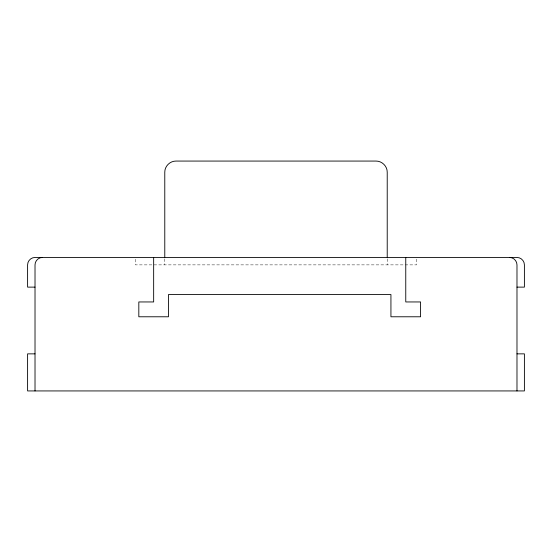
<?xml version="1.0" encoding="UTF-8"?>
<svg xmlns="http://www.w3.org/2000/svg" width="552" height="552" viewBox="0 0 552 552"><rect width="100%" height="100%" fill="white"/><g stroke="black" fill="none" stroke-linecap="round" stroke-linejoin="round"><path stroke-width="0.41" stroke-dasharray="2.76 2.07" d="M416.574 259.109L416.574 264.877L135.426 264.877L135.426 259.109M387.221 258.867L387.221 264.877M164.779 258.867L164.779 264.877"/><path stroke-width="0.83" d="M42.428 257.46C38.467 257.404 34.955 260.91 35.017 264.877L35.017 390.933M35.017 287.123L27.6 287.123L27.6 264.877C27.538 260.91 31.05 257.404 35.017 257.46L516.982 257.46C520.95 257.404 524.462 260.91 524.4 264.877L524.4 287.123L516.982 287.123M35.017 353.86L27.6 353.86L27.6 390.933L524.4 390.933L524.4 353.86L516.982 353.86M509.572 257.46C513.532 257.404 517.045 260.91 516.982 264.877L516.982 390.933M405.761 257.46L405.761 301.951L420.589 301.951L420.589 316.779L390.933 316.779L390.933 294.54L168.484 294.54L168.484 316.779L138.821 316.779L138.821 301.951L153.656 301.951L153.656 257.46M387.221 257.156L387.221 172.189C387.311 166.207 381.97 160.977 376.009 161.067L175.991 161.067C170.03 160.977 164.689 166.207 164.779 172.189L164.779 257.156"/></g></svg>
